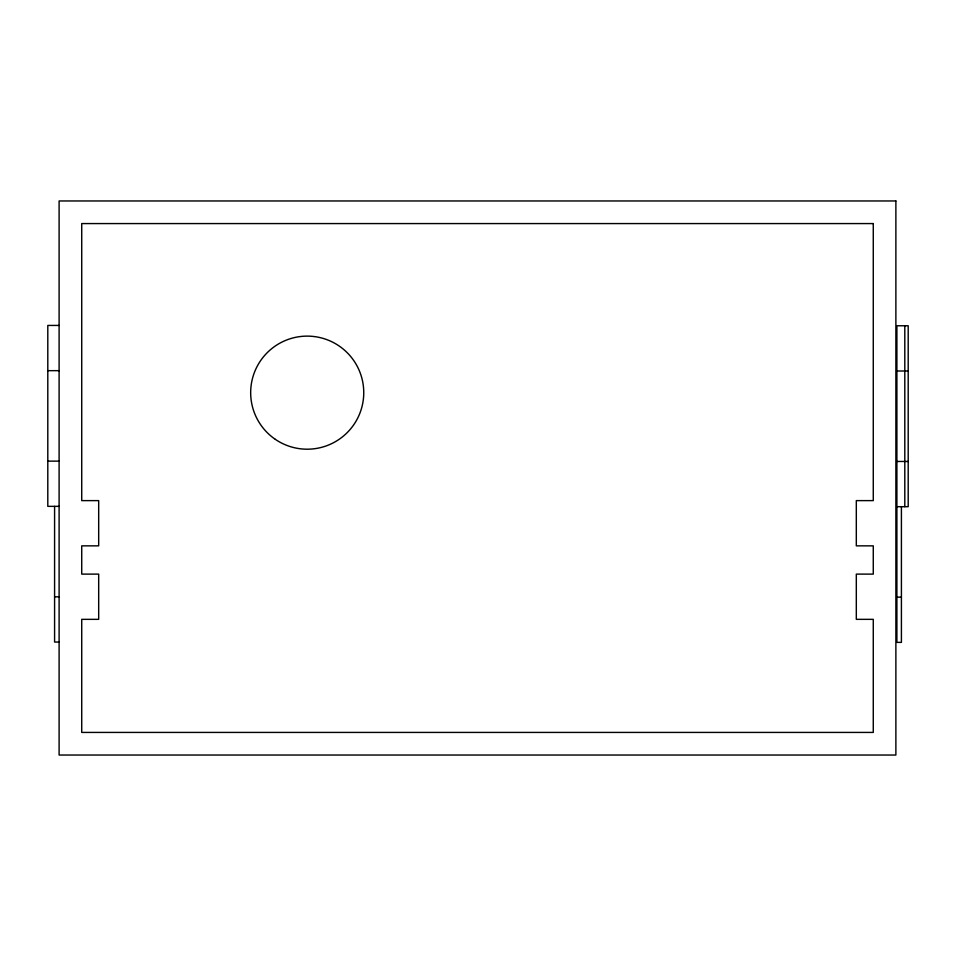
<?xml version="1.0" encoding="UTF-8"?>
<svg xmlns="http://www.w3.org/2000/svg" width="956" height="956" viewBox="0 0 956 956"><rect width="100%" height="100%" fill="white"/><g stroke="black" fill="none" stroke-linecap="round" stroke-linejoin="round"><path stroke-width="1.43" d="M59.105 325.434L47.8 325.434L47.8 506.357L59.105 506.357M47.8 370.665L59.105 370.665M896.895 371L908.2 371M47.8 461.127L59.105 461.127M896.895 461.461L908.2 461.461M896.895 506.692L908.2 506.692L908.2 325.769L896.895 325.769L896.895 642.384L901.412 642.384L901.412 506.692M54.588 596.819L59.105 596.819M896.895 597.153L901.412 597.153M59.105 642.05L54.588 642.05L54.588 506.357M904.806 325.769L904.806 506.692M895.88 200.963L59.105 200.963L59.105 755.037L895.88 755.037L895.88 200.963M873.27 223.573L81.726 223.573L81.726 500.621L98.683 500.621L98.683 545.852L81.726 545.852L81.726 574.114L98.683 574.114L98.683 619.345L81.726 619.345L81.726 732.427L873.27 732.427L873.27 619.345L856.313 619.345L856.313 574.114L873.27 574.114L873.27 545.852L856.313 545.852L856.313 500.621L873.27 500.621L873.27 223.573M275.352 439.366A56.535 56.535 0 0 0 363.591 396.907A56.535 56.535 0 0 0 282.701 341.71A56.535 56.535 0 0 0 275.352 439.366"/></g></svg>
